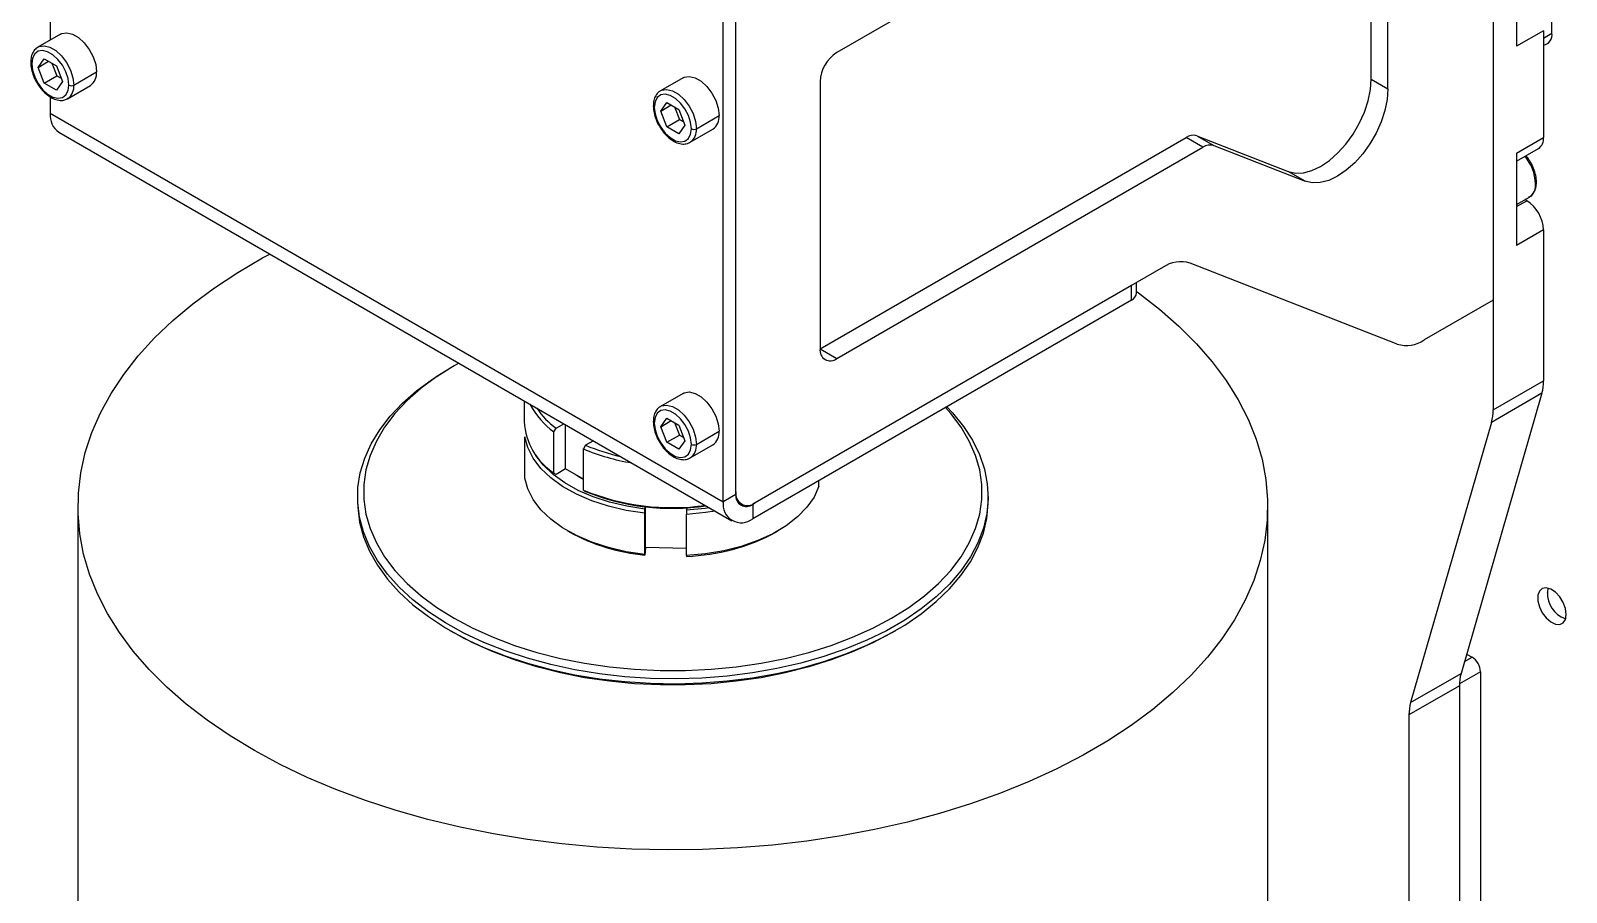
# Model space of a CAD drawing. Header units: millimetres. Extents: x 15 to 1184, y 5 to 836.
# Drawn here: x 960 to 1089.1, y 602.8 to 675.3 of the extents above; entities that cross this region are included whole.
import ezdxf

# ---------------------------------------------------------------- set-up
doc = ezdxf.new("R2010")
doc.units = ezdxf.units.MM

msp = doc.modelspace()

# ---------------------------------------------------------------- linework, layer by layer
at = {"color": 7, "linetype": 'Continuous', "lineweight": 25}
for p, q in [((1082.9273, 699.7183), (1082.9273, 652.6198)), ((1082.9273, 699.7183), (1082.9273, 643.3931)), ((961.6585, 696.2607), (961.6585, 674.4922)), ((1072.6742, 671.2122), (1072.6742, 695.7334)), ((1074.0885, 670.3958), (1074.0885, 696.5498)), ((1087.877, 675.0722), (1087.877, 688.1368)), ((1084.9072, 681.7293), (1084.9072, 673.9721)), ((1019.2877, 636.2949), (1019.2877, 680.3881)), ((1018.227, 635.6826), (1018.227, 679.7758)), ((1039.0185, 679.9386), (1027.773, 673.4467)), ((1019.2877, 636.499), (1019.2877, 678.755)), ((1087.1699, 675.2784), (1084.9072, 673.9721)), ((1087.1699, 675.2784), (1087.1699, 666.2964)), ((962.5299, 674.9952), (960.6207, 673.8931)), ((960.6379, 672.1947), (961.1482, 672.9208)), ((960.6379, 672.1947), (961.5219, 672.705)), ((961.1482, 672.9208), (962.1688, 672.3316)), ((961.8005, 672.5442), (962.2088, 671.4917)), ((961.1482, 670.8794), (960.6379, 672.1947)), ((961.1482, 670.8794), (962.2088, 671.4917)), ((962.1688, 672.3316), (962.6791, 671.0163)), ((962.2088, 671.4917), (962.5771, 671.2791)), ((963.6384, 670.7074), (965.5476, 671.8096)), ((1014.8558, 671.3257), (1012.9466, 670.2236)), ((1072.6742, 671.2122), (1074.0885, 670.3958)), ((962.1688, 670.2902), (961.1482, 670.8794)), ((962.6791, 671.0163), (962.1688, 670.2902)), ((963.1205, 669.5628), (965.0297, 670.665)), ((1026.3587, 670.9972), (1026.3587, 648.5424)), ((961.6585, 669.7231), (961.6585, 668.3389)), ((1012.9638, 668.5252), (1013.4741, 669.2512)), ((1012.9638, 668.5252), (1013.8478, 669.0355)), ((1013.4741, 669.2512), (1014.4947, 668.662)), ((1014.1264, 668.8747), (1014.5347, 667.8222)), ((1014.4947, 668.662), (1015.005, 667.3468)), ((961.6585, 668.3389), (1018.227, 635.6826)), ((1013.4741, 667.2099), (1012.9638, 668.5252)), ((1013.4741, 667.2099), (1014.5347, 667.8222)), ((1015.005, 667.3468), (1014.4947, 666.6207)), ((1014.5347, 667.8222), (1014.903, 667.6096)), ((1015.9643, 667.0379), (1017.8735, 668.1401)), ((962.3835, 666.7365), (1018.952, 634.0802)), ((1014.4947, 666.6207), (1013.4741, 667.2099)), ((1015.4464, 665.8933), (1017.3556, 666.9955)), ((1026.3587, 648.5421), (1057.1189, 666.2996)), ((1058.5331, 665.4831), (1057.1189, 666.2996)), ((1058.0279, 666.4423), (1065.7045, 663.4356)), ((1058.0279, 666.4423), (1059.4422, 665.6259)), ((1084.9072, 664.9902), (1087.1699, 666.2964)), ((1027.773, 647.7257), (1058.5331, 665.4831)), ((1059.4422, 665.6259), (1067.1187, 662.6192)), ((1084.9072, 664.3136), (1086.7556, 665.3807)), ((1084.9072, 664.9902), (1084.9072, 657.233)), ((1067.1187, 662.6192), (1065.7045, 663.4356)), ((1084.9072, 660.6741), (1085.9803, 661.2936)), ((1085.7557, 660.9888), (1085.604, 661.0764)), ((1087.1699, 658.5393), (1084.9072, 657.233)), ((1087.1699, 658.5393), (1087.1699, 645.8423)), ((1074.8705, 648.9238), (1057.46, 655.743)), ((1055.1874, 655.3863), (1020.8787, 635.5803)), ((1052.5217, 653.8474), (1020.7019, 635.4782)), ((1052.5217, 652.6226), (1052.5217, 653.8474)), ((1052.961, 653.2349), (1052.961, 654.101)), ((1052.5217, 652.6226), (1020.7019, 634.2534)), ((1082.9273, 652.6198), (1077.143, 649.2806)), ((1026.3587, 648.5421), (1027.773, 647.7257)), ((995.5966, 647.1058), (995.243, 646.9016)), ((1082.9273, 643.3931), (1087.1699, 645.8423)), ((1001.4844, 644.164), (1001.4844, 642.4142)), ((1014.8558, 644.7881), (1012.9466, 643.686)), ((1087.0339, 644.7992), (1080.2349, 621.2449)), ((1087.0339, 644.7992), (1082.7913, 642.35)), ((1003.9952, 641.5465), (1004.1737, 641.8537)), ((1003.9952, 638.0762), (1003.9952, 641.5465)), ((1004.1737, 641.8537), (1004.83, 642.2326)), ((1004.9688, 638.4341), (1004.9688, 642.1525)), ((1012.9638, 641.9876), (1013.4741, 642.7137)), ((1012.9638, 641.9876), (1013.8478, 642.4979)), ((1013.4741, 640.6723), (1012.9638, 641.9876)), ((1013.4741, 642.7137), (1014.4947, 642.1245)), ((1014.1264, 642.3371), (1014.5347, 641.2846)), ((1014.4947, 642.1245), (1015.005, 640.8092)), ((1015.9643, 640.5003), (1017.8735, 641.6025)), ((1082.7913, 642.35), (1075.9923, 618.7957)), ((1001.5367, 637.672), (1001.5367, 641.1423)), ((1006.6486, 640.425), (1006.47, 640.1178)), ((1007.3049, 640.8039), (1006.6486, 640.425)), ((1013.4741, 640.6723), (1014.5347, 641.2846)), ((1014.4947, 640.0831), (1013.4741, 640.6723)), ((1015.005, 640.8092), (1014.4947, 640.0831)), ((1014.5347, 641.2846), (1014.903, 641.072)), ((1015.4464, 639.3557), (1017.3556, 640.4579)), ((1006.47, 636.6475), (1006.47, 640.1178)), ((1004.1737, 637.9752), (1003.9952, 638.0762)), ((1004.9688, 638.4341), (1004.1737, 637.9752)), ((1006.47, 637.5675), (1004.9688, 638.4341)), ((1006.47, 636.6475), (1006.6486, 636.5465)), ((1019.2877, 636.2949), (1018.227, 635.6826)), ((1026.2608, 636.9728), (1026.2608, 637.4625)), ((963.9844, 635.2694), (963.9844, 533.2018)), ((987.4844, 636.086), (987.4844, 635.6777)), ((1011.6309, 634.7147), (1011.6433, 635.0645)), ((1011.6433, 635.0645), (1011.6605, 635.2667)), ((1011.6983, 631.8342), (1011.6983, 635.2625)), ((1015.1565, 635.1707), (1015.1391, 634.9656)), ((1019.4361, 635.6523), (1019.7538, 635.4689)), ((1020.7019, 635.4782), (1020.7019, 634.2534)), ((1040.4844, 635.6777), (1040.4844, 636.086)), ((1063.9844, 533.2018), (1063.9844, 635.2694)), ((1011.6309, 631.2444), (1011.6309, 634.7147)), ((1015.1391, 634.9656), (1015.1268, 634.6159)), ((1015.1268, 631.1456), (1015.1268, 634.6159)), ((1005.1441, 633.2297), (1005.3209, 633.1276)), ((1022.6478, 633.1276), (1022.8246, 633.2297)), ((1011.6433, 631.1859), (1011.6309, 631.2444)), ((1011.6983, 631.8342), (1011.6433, 631.1859)), ((1015.1268, 631.7372), (1011.6983, 631.8342)), ((1015.1268, 631.1456), (1015.1391, 631.087)), ((1087.4798, 628.0549), (1087.4798, 628.0236)), ((1088.6549, 625.9884), (1088.6819, 625.9728)), ((1088.6549, 625.9884), (1089.0314, 625.8426)), ((995.243, 624.862), (995.5966, 624.6578)), ((1032.3721, 624.6578), (1032.7258, 624.862)), ((1080.7044, 622.8715), (1081.1595, 622.6088)), ((1075.9923, 618.7957), (1080.2349, 621.2449)), ((1081.8666, 621.3841), (1081.8666, 598.5209)), ((1080.0989, 620.2018), (1075.8562, 617.7526)), ((1080.0989, 620.2018), (1080.0989, 551.3676)), ((1075.8562, 617.7526), (1075.8562, 548.9184))]:
    msp.add_line(p, q, dxfattribs=at)
at = {"color": 8, "linetype": 'Continuous', "lineweight": 25}
for p, q in [((1087.1699, 674.6637), (1087.877, 675.0719)), ((1084.9072, 660.4989), (1085.7557, 660.9888)), ((1020.7019, 635.4782), (1020.6908, 635.4847)), ((1080.5224, 622.241), (1081.1595, 622.6088)), ((1081.8666, 621.3841), (1080.1018, 620.3652))]:
    msp.add_line(p, q, dxfattribs=at)
at = {"color": 7, "linetype": 'Continuous', "lineweight": 25, "flags": 128}
for points in [[(962.5299, 674.9952), (962.6222, 675.0411), (963.0454, 675.1109), (963.5282, 674.9959), (964.0314, 674.7054), (964.5142, 674.263), (964.9374, 673.7046), (965.2669, 673.0752), (965.476, 672.426), (965.5476, 671.8096)], [(963.2141, 670.7074), (963.1511, 671.2499), (962.9672, 671.8212), (962.6772, 672.375), (962.3047, 672.8665), (961.8799, 673.2558), (961.4371, 673.5114), (961.0122, 673.6126), (960.6397, 673.5512), (960.3498, 673.3322), (960.1659, 672.9733), (960.1028, 672.5035)], [(960.1028, 672.5035), (960.1659, 671.9611), (960.3498, 671.3898), (960.6397, 670.836), (961.0122, 670.3445), (961.4371, 669.9552), (961.8799, 669.6996), (962.3047, 669.5984), (962.6772, 669.6598), (962.9672, 669.8788), (963.1511, 670.2377), (963.2141, 670.7074)], [(1014.8558, 671.3257), (1014.9481, 671.3716), (1015.3713, 671.4414), (1015.8541, 671.3264), (1016.3573, 671.0359), (1016.8401, 670.5935), (1017.2633, 670.035), (1017.5928, 669.4057), (1017.8019, 668.7565), (1017.8735, 668.1401)], [(1065.7045, 663.4356), (1066.3103, 663.2955), (1066.9805, 663.3215), (1067.6949, 663.5128), (1068.4316, 663.8637), (1069.1683, 664.3634), (1069.8827, 664.9968), (1070.5529, 665.7447), (1071.1587, 666.5842), (1071.6816, 667.49), (1072.1058, 668.4344), (1072.4184, 669.3888), (1072.6098, 670.3242), (1072.6742, 671.2122)], [(1015.54, 667.0379), (1015.477, 667.5804), (1015.2931, 668.1517), (1015.0031, 668.7055), (1014.6306, 669.197), (1014.2058, 669.5863), (1013.763, 669.8419), (1013.3381, 669.9431), (1012.9657, 669.8817), (1012.6757, 669.6627), (1012.4918, 669.3037), (1012.4287, 668.834)], [(1074.0885, 670.3958), (1074.024, 669.5078), (1073.8326, 668.5724), (1073.52, 667.618), (1073.0959, 666.6736), (1072.5729, 665.7678), (1071.9671, 664.9283), (1071.2969, 664.1804), (1070.5825, 663.547), (1069.8458, 663.0473), (1069.1091, 662.6964), (1068.3947, 662.5051), (1067.7245, 662.479), (1067.1187, 662.6192)], [(1012.4287, 668.834), (1012.4918, 668.2915), (1012.6757, 667.7203), (1012.9657, 667.1664), (1013.3381, 666.675), (1013.763, 666.2857), (1014.2058, 666.0301), (1014.6306, 665.9289), (1015.0031, 665.9903), (1015.2931, 666.2093), (1015.477, 666.5682), (1015.54, 667.0379)], [(1052.961, 653.349), (1053.1124, 653.2397), (1054.8878, 651.87), (1056.5195, 650.442), (1058.0017, 648.9607), (1059.3294, 647.4313), (1060.4978, 645.8592), (1061.5028, 644.2499), (1062.3409, 642.609), (1063.0092, 640.9424), (1063.5052, 639.2558), (1063.8273, 637.5553), (1063.9744, 635.8467), (1063.9458, 634.1361), (1063.7418, 632.4294), (1063.3629, 630.7328), (1062.8107, 629.052), (1062.0869, 627.3931), (1061.1942, 625.7619), (1060.1356, 624.1641), (1058.9149, 622.6053), (1057.5364, 621.091), (1056.005, 619.6264), (1054.3259, 618.2168), (1052.5051, 616.8672), (1050.5491, 615.5821), (1048.4645, 614.3662), (1046.2589, 613.2237), (1043.9399, 612.1587), (1041.5157, 611.1748), (1038.9948, 610.2756), (1036.3861, 609.4642), (1033.6986, 608.7434), (1030.9419, 608.1158), (1028.1257, 607.5835), (1025.2597, 607.1485), (1022.3542, 606.8123), (1019.4193, 606.5761), (1016.4652, 606.4406), (1013.5025, 606.4064), (1010.5414, 606.4736), (1007.5925, 606.6419), (1004.666, 606.9107), (1001.7722, 607.2792), (998.9213, 607.746), (996.1234, 608.3095), (993.3881, 608.9677), (990.7253, 609.7182), (988.1441, 610.5586), (985.6537, 611.4857), (983.2627, 612.4963), (980.9797, 613.587), (978.8127, 614.7538), (976.7692, 615.9926), (974.8564, 617.2992), (973.081, 618.6689), (971.4493, 620.0969), (969.967, 621.5782), (968.6393, 623.1076), (967.4709, 624.6797), (966.4659, 626.289), (965.6278, 627.9299), (964.9596, 629.5965), (964.4635, 631.283), (964.1414, 632.9836), (963.9944, 634.6922), (964.0229, 636.4028), (964.227, 638.1094), (964.6058, 639.8061), (965.1581, 641.4868), (965.8819, 643.1457), (966.7746, 644.7769), (967.8332, 646.3748), (969.0538, 647.9336), (970.4323, 649.4479), (971.9638, 650.9124), (973.6429, 652.322), (975.4636, 653.6717), (977.4197, 654.9567), (979.5042, 656.1726), (980.1127, 656.5016)], [(1037.0041, 643.6645), (1037.4971, 643.1422), (1038.4151, 642.0123), (1039.1706, 640.843), (1039.7585, 639.6421), (1040.1748, 638.4175), (1040.4169, 637.1773), (1040.483, 635.9299), (1040.3728, 634.6836), (1040.087, 633.4466), (1039.6275, 632.2271), (1038.9973, 631.0333), (1038.2007, 629.8732), (1037.2429, 628.7544), (1036.1303, 627.6843), (1034.8704, 626.6702), (1033.4714, 625.7188), (1031.9428, 624.8363), (1030.2947, 624.0287), (1028.538, 623.3014), (1026.6845, 622.6591), (1024.7464, 622.1062), (1022.7368, 621.6463), (1020.6689, 621.2825), (1018.5565, 621.0173), (1016.4137, 620.8523), (1014.2547, 620.7886), (1012.0939, 620.8268), (1009.9457, 620.9666), (1007.8244, 621.2069), (1005.744, 621.5463), (1003.7185, 621.9824), (1001.7614, 622.5124), (999.8855, 623.1327), (998.1035, 623.8392), (996.4272, 624.6272), (994.8677, 625.4915), (993.4354, 626.4262), (992.1399, 627.4253), (990.9898, 628.482), (989.9927, 629.5893), (989.1552, 630.7398), (988.483, 631.9259), (987.9805, 633.1397), (987.651, 634.3731), (987.4968, 635.6179), (987.5188, 636.8658), (987.717, 638.1086), (988.09, 639.3378), (988.6353, 640.5454), (989.3493, 641.7234), (990.2272, 642.8638), (991.2633, 643.9591), (992.4505, 645.0021), (993.781, 645.9857), (995.246, 646.9034), (995.246, 646.9034)], [(995.9967, 647.332), (995.5996, 647.1075), (994.1442, 646.1949), (992.8243, 645.2159), (991.649, 644.1774), (990.6262, 643.0864), (989.763, 641.9503), (989.0653, 640.777), (988.5377, 639.5744), (988.184, 638.3508), (988.0066, 637.1145), (988.0066, 635.874), (988.184, 634.6377), (988.5377, 633.4141), (989.0653, 632.2115), (989.763, 631.0382), (990.6262, 629.9021), (991.649, 628.8111), (992.8243, 627.7726), (994.1442, 626.7936), (995.5996, 625.8809), (997.1806, 625.0407), (998.8764, 624.2788), (1000.6754, 623.6003), (1002.5653, 623.0099), (1004.5332, 622.5115), (1006.5656, 622.1087), (1008.6488, 621.8042), (1010.7684, 621.6), (1012.9099, 621.4976), (1015.0588, 621.4976), (1017.2004, 621.6), (1019.32, 621.8042), (1021.4031, 622.1087), (1023.4356, 622.5115), (1025.4035, 623.0099), (1027.2934, 623.6003), (1029.0924, 624.2788), (1030.7882, 625.0407), (1032.3692, 625.8809), (1033.8246, 626.7936), (1035.1444, 627.7726), (1036.3198, 628.8111), (1037.3425, 629.9021), (1038.2057, 631.0382), (1038.9035, 632.2115), (1039.431, 633.4141), (1039.7847, 634.6377), (1039.9622, 635.874), (1039.9622, 637.1145), (1039.7847, 638.3508), (1039.431, 639.5744), (1038.9035, 640.777), (1038.2057, 641.9503), (1037.3425, 643.0864), (1036.8883, 643.5977)], [(1014.8558, 644.7881), (1014.9481, 644.834), (1015.3713, 644.9038), (1015.8541, 644.7888), (1016.3573, 644.4983), (1016.8401, 644.0559), (1017.2633, 643.4975), (1017.5928, 642.8681), (1017.8019, 642.2189), (1017.8735, 641.6025)], [(1015.54, 640.5003), (1015.477, 641.0428), (1015.2931, 641.6141), (1015.0031, 642.1679), (1014.6306, 642.6594), (1014.2058, 643.0487), (1013.763, 643.3043), (1013.3381, 643.4055), (1012.9657, 643.3441), (1012.6757, 643.1251), (1012.4918, 642.7662), (1012.4287, 642.2964)], [(1012.4287, 642.2964), (1012.4918, 641.754), (1012.6757, 641.1827), (1012.9657, 640.6289), (1013.3381, 640.1374), (1013.763, 639.7481), (1014.2058, 639.4925), (1014.6306, 639.3913), (1015.0031, 639.4527), (1015.2931, 639.6717), (1015.477, 640.0306), (1015.54, 640.5003)], [(1011.6309, 634.7147), (1010.0714, 634.9483), (1008.5768, 635.2958), (1007.1721, 635.7514), (1005.8806, 636.3075), (1004.7237, 636.955), (1003.7207, 637.6829), (1002.8882, 638.4792), (1002.24, 639.3308), (1001.787, 640.2234), (1001.5367, 641.1423)], [(1011.6433, 635.0645), (1010.1228, 635.2947), (1008.6659, 635.6354), (1007.2965, 636.081), (1006.0373, 636.6242), (1004.9089, 637.256), (1003.93, 637.966), (1003.1166, 638.7426), (1002.4822, 639.5729), (1002.4131, 639.6847)], [(1011.6309, 631.2444), (1010.0714, 631.478), (1008.5768, 631.8255), (1007.1721, 632.2811), (1005.8806, 632.8372), (1004.7237, 633.4847), (1003.7207, 634.2126), (1002.8882, 635.0089), (1002.24, 635.8605), (1001.787, 636.7531), (1001.5367, 637.672)], [(1006.4844, 637.5398), (1006.1187, 637.7546), (1005.8639, 637.9174)], [(1026.2608, 636.9728), (1025.8561, 636.0725), (1025.2542, 635.2097), (1024.465, 634.3988), (1023.5016, 633.6532), (1022.3802, 632.9854), (1021.1192, 632.4063), (1019.7398, 631.9258), (1018.2646, 631.5516), (1016.7184, 631.2901), (1015.1268, 631.1456)], [(987.4844, 635.6777), (987.4968, 635.2096), (987.651, 633.9649), (987.9805, 632.7315), (988.483, 631.5177), (989.1552, 630.3316), (989.9927, 629.181), (990.9898, 628.0737), (992.1399, 627.017), (993.4354, 626.018), (994.8677, 625.0832), (996.4272, 624.2189), (998.1035, 623.4309), (999.8855, 622.7244), (1001.7614, 622.1041), (1003.7185, 621.5741), (1005.744, 621.138), (1007.8244, 620.7986), (1009.9457, 620.5583), (1012.0939, 620.4186), (1014.2547, 620.3804), (1016.4137, 620.444), (1018.5565, 620.609), (1020.6689, 620.8743), (1022.7368, 621.2381), (1024.7464, 621.6979), (1026.6845, 622.2509), (1028.538, 622.8931), (1030.2947, 623.6205), (1031.9428, 624.4281), (1033.4714, 625.3105), (1034.8704, 626.262), (1036.1303, 627.2761), (1037.2429, 628.3461), (1038.2007, 629.4649), (1038.9973, 630.625), (1039.6275, 631.8188), (1040.087, 633.0383), (1040.3728, 634.2753), (1040.483, 635.5217), (1040.4844, 635.6777)], [(1017.0762, 635.1631), (1016.6913, 635.1089), (1015.1391, 634.9656)], [(1017.5554, 634.8864), (1016.7184, 634.7604), (1015.1268, 634.6159)], [(1089.0791, 626.2023), (1089.014, 626.6906), (1088.8256, 627.2012), (1088.5345, 627.6788), (1088.1721, 628.0716), (1087.7778, 628.337), (1087.3942, 628.4462), (1087.0629, 628.3875), (1086.8198, 628.1672), (1086.6913, 627.8092), (1086.6913, 627.3523), (1086.8198, 626.8459), (1087.0629, 626.345), (1087.3942, 625.9038), (1087.7778, 625.5702), (1088.1721, 625.3803), (1088.5345, 625.3546), (1088.8256, 625.496), (1089.014, 625.7892), (1089.0791, 626.2023)], [(1032.3721, 624.6578), (1032.3692, 624.6561), (1030.7882, 623.8159), (1029.0924, 623.054), (1027.2934, 622.3755), (1025.4035, 621.785), (1023.4356, 621.2867), (1021.4031, 620.8839), (1019.32, 620.5794), (1017.2004, 620.3752), (1015.0588, 620.2728), (1012.9099, 620.2728), (1010.7684, 620.3752), (1008.6488, 620.5794), (1006.5656, 620.8839), (1004.5332, 621.2867), (1002.5653, 621.785), (1000.6754, 622.3755), (998.8764, 623.054), (997.1806, 623.8159), (995.5996, 624.6561), (995.5966, 624.6578)]]:
    msp.add_lwpolyline(points, dxfattribs=at)
at = {"color": 8, "linetype": 'Continuous', "lineweight": 25, "flags": 128}
for points in [[(960.6016, 673.8817), (960.713, 673.939), (961.1362, 674.0088), (961.619, 673.8938), (962.1222, 673.6033), (962.605, 673.1609), (963.0282, 672.6024), (963.3577, 671.9731), (963.5668, 671.3239), (963.6384, 670.7074)], [(1012.9275, 670.2122), (1013.0389, 670.2695), (1013.4622, 670.3392), (1013.9449, 670.2242), (1014.4481, 669.9338), (1014.9309, 669.4914), (1015.3541, 668.9329), (1015.6836, 668.3036), (1015.8927, 667.6544), (1015.9643, 667.0379)], [(1012.9275, 643.6746), (1013.0389, 643.7319), (1013.4622, 643.8017), (1013.9449, 643.6867), (1014.4481, 643.3962), (1014.9309, 642.9538), (1015.3541, 642.3953), (1015.6836, 641.766), (1015.8927, 641.1168), (1015.9643, 640.5003)]]:
    msp.add_lwpolyline(points, dxfattribs=at)
at = {"color": 7, "linetype": 'Continuous', "lineweight": 25}
for centre, radius, start, end in [((1087.0119, 674.9287), 0.877, 280.384092, 9.414565), ((1029.4292, 670.8575), 3.0736, 122.605478, 177.394522), ((964.3187, 671.6761), 1.236, 305.112086, 6.200095), ((963.4262, 671.1169), 0.4611, 242.609672, 297.390328), ((963.3735, 668.1496), 1.7254, 173.701152, 234.986667), ((1016.6447, 668.0066), 1.236, 305.112086, 6.200095), ((1015.7521, 667.4473), 0.4611, 242.609672, 297.390328), ((1057.7231, 665.4172), 1.0694, 73.440187, 124.403711), ((1086.2186, 666.1753), 0.9591, 304.056351, 7.25583), ((1059.1374, 664.6008), 1.0694, 73.440187, 124.403711), ((1084.0995, 658.3996), 3.0736, 2.605478, 57.394522), ((1056.698, 653.1804), 2.6735, 73.440187, 124.403711), ((1052.2103, 653.3098), 0.7544, 294.374658, 354.305201), ((1075.6324, 651.4865), 2.6735, 253.440187, 304.403711), ((1027.2209, 648.4025), 0.8734, 170.785963, 309.203285), ((1083.3972, 645.8039), 3.7729, 344.556446, 0.58288), ((1008.0482, 647.0931), 6.8696, 207.886498, 233.843567), ((1008.3811, 647.5036), 7.0443, 214.168241, 233.325363), ((1079.1545, 643.3547), 3.7729, 344.556446, 0.58288), ((1007.0677, 642.7502), 5.5935, 183.444271, 236.679796), ((1016.6447, 641.469), 1.236, 305.112086, 6.200095), ((1013.1675, 655.7948), 16.6951, 247.016308, 257.59911), ((1015.7521, 640.9098), 0.4611, 242.609672, 297.390328), ((1013.2866, 656.1674), 17.4372, 246.987998, 260.844919), ((1013.9526, 654.9717), 19.7931, 247.787647, 278.019387), ((1013.9589, 654.5488), 19.43, 247.899323, 278.386936), ((1020.2576, 636.3417), 0.9826, 170.785963, 309.203285), ((1020.1498, 636.1551), 0.8734, 170.785963, 309.203285), ((1019.7358, 635.4379), 1.5285, 170.785963, 309.203285), ((1013.1348, 647.306), 16.189, 241.14035, 264.71386), ((1014.5897, 647.9438), 16.8658, 271.866788, 298.540615), ((1089.7714, 627.9705), 2.275, 168.532501, 240.606494), ((1080.3314, 621.3142), 1.5368, 2.605478, 57.394522), ((1083.8716, 620.2402), 3.7729, 164.556446, 180.58288), ((1079.629, 617.791), 3.7729, 164.556446, 180.58288)]:
    msp.add_arc(centre, radius, start, end, dxfattribs=at)
at = {"color": 8, "linetype": 'Continuous', "lineweight": 25}
for centre, radius, start, end in [((960.1584, 672.6362), 0.1438, 184.043818, 247.262223), ((962.4009, 670.5757), 1.2445, 306.413134, 6.076728), ((1012.4843, 668.9667), 0.1438, 184.043818, 247.262223), ((1014.7268, 666.9062), 1.2445, 306.413134, 6.076728), ((1082.6579, 662.2589), 3.8445, 2.673549, 39.805744), ((1085.2732, 662.303), 1.2324, 305.013333, 6.298848), ((1086.4463, 662.5528), 0.1257, 294.37597, 354.290147), ((1012.4843, 642.4291), 0.1438, 184.043818, 247.262223), ((1014.7268, 640.3686), 1.2445, 306.413134, 6.076728)]:
    msp.add_arc(centre, radius, start, end, dxfattribs=at)
at = {"color": 7, "linetype": 'Continuous', "lineweight": 25}
for points, knots in [([(960.6081, 673.8634), (960.5651, 673.8433), (960.4, 673.7662), (960.2057, 673.4929), (960.0423, 673.0987), (960.024, 672.7826), (960.015, 672.626)], [0, 0, 0, 0, 0.10530753, 0.40417452, 0.70493212, 1, 1, 1, 1]), ([(960.015, 672.626), (960.0184, 672.5292), (960.0284, 672.251), (960.136, 671.7609), (960.365, 671.1814), (960.6879, 670.6343), (961.0833, 670.1538), (961.5301, 669.77), (962.0076, 669.5067), (962.4678, 669.4021), (962.8624, 669.426), (963.0538, 669.5437), (963.1331, 669.5925)], [0, 0, 0, 0, 0.05875616, 0.16892234, 0.27881889, 0.38852387, 0.49848578, 0.60911813, 0.72100751, 0.83412053, 0.93125245, 1, 1, 1, 1]), ([(1012.934, 670.1939), (1012.891, 670.1738), (1012.7259, 670.0967), (1012.5316, 669.8234), (1012.3682, 669.4292), (1012.3499, 669.113), (1012.3409, 668.9565)], [0, 0, 0, 0, 0.10530753, 0.40417452, 0.70493212, 1, 1, 1, 1]), ([(1012.3409, 668.9565), (1012.3443, 668.8597), (1012.3543, 668.5814), (1012.4619, 668.0914), (1012.6909, 667.5118), (1013.0138, 666.9647), (1013.4092, 666.4843), (1013.856, 666.1004), (1014.3335, 665.8371), (1014.7937, 665.7326), (1015.1883, 665.7565), (1015.3797, 665.8742), (1015.459, 665.923)], [0, 0, 0, 0, 0.05875616, 0.16892234, 0.27881889, 0.38852387, 0.49848578, 0.60911813, 0.72100751, 0.83412053, 0.93125245, 1, 1, 1, 1]), ([(1086.0425, 664.2602), (1085.9952, 664.3482), (1085.8957, 664.5332), (1085.7608, 664.6857), (1085.6901, 664.7656)], [0, 0, 0, 0, 0.47543624, 1, 1, 1, 1]), ([(1086.5714, 662.5403), (1086.5681, 662.6361), (1086.5586, 662.9123), (1086.4494, 663.3988), (1086.2684, 663.893), (1086.1004, 664.1661), (1086.0425, 664.2602)], [0, 0, 0, 0, 0.1738873, 0.50135136, 0.82818987, 1, 1, 1, 1]), ([(1085.9448, 661.2976), (1085.9986, 661.3209), (1086.1745, 661.3972), (1086.3787, 661.6717), (1086.5433, 662.0642), (1086.5621, 662.3823), (1086.5714, 662.5403)], [0, 0, 0, 0, 0.1283266, 0.41920919, 0.71159276, 1, 1, 1, 1]), ([(1012.934, 643.6563), (1012.891, 643.6362), (1012.7259, 643.5591), (1012.5316, 643.2858), (1012.3682, 642.8916), (1012.3499, 642.5755), (1012.3409, 642.4189)], [0, 0, 0, 0, 0.10530753, 0.40417452, 0.70493212, 1, 1, 1, 1]), ([(1012.3409, 642.4189), (1012.3443, 642.3221), (1012.3543, 642.0439), (1012.4619, 641.5538), (1012.6909, 640.9743), (1013.0138, 640.4272), (1013.4092, 639.9467), (1013.856, 639.5629), (1014.3335, 639.2996), (1014.7937, 639.195), (1015.1883, 639.2189), (1015.3797, 639.3366), (1015.459, 639.3854)], [0, 0, 0, 0, 0.05875616, 0.16892234, 0.27881889, 0.38852387, 0.49848578, 0.60911813, 0.72100751, 0.83412053, 0.93125245, 1, 1, 1, 1])]:
    msp.add_open_spline(points, degree=3, knots=knots, dxfattribs=at)

doc.saveas('drawing.dxf')
